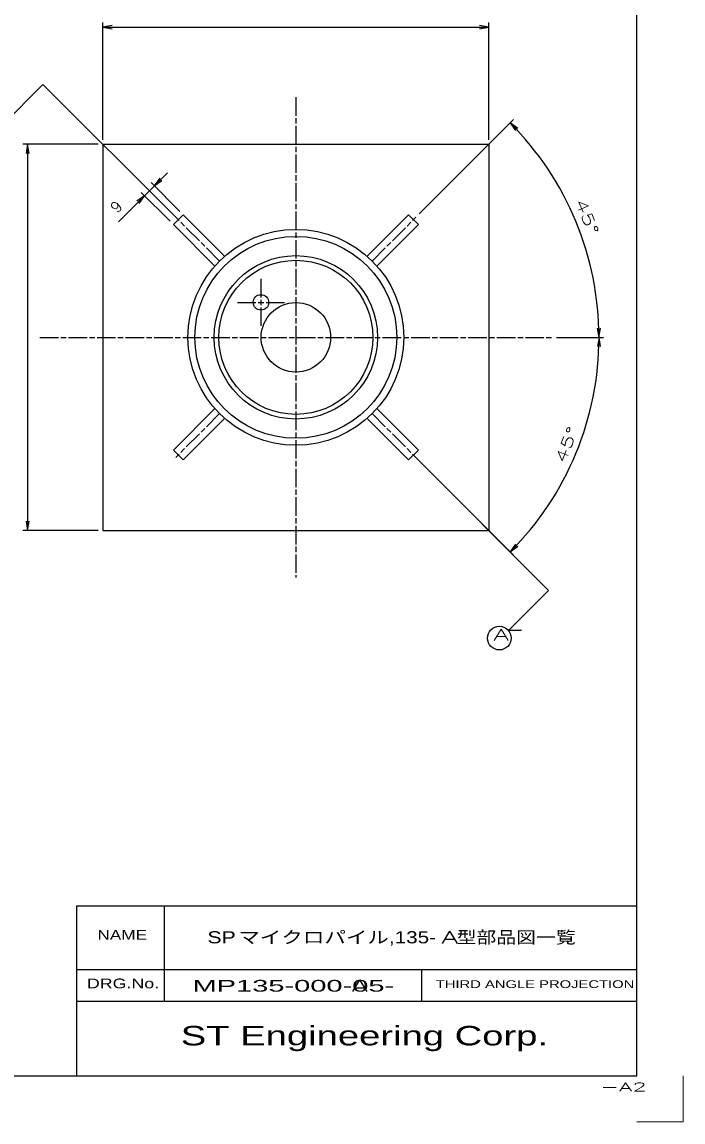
# Model space of a CAD drawing. Units: millimetres at full size, sheet at 1:1. Extents: x -1027 to 755, y 2526 to 3786.
# Drawn here: x 327 to 755, y 2526 to 3238 of the extents above; entities that cross this region are included whole.
import ezdxf
from ezdxf.enums import TextEntityAlignment as Align

# ---------------------------------------------------------------- set-up
doc = ezdxf.new("R2010")
doc.units = ezdxf.units.MM
doc.linetypes.add('CHAIN', pattern=[18.5, 12, -1.5, 3.5, -1.5])
for name, color, linetype, lineweight in [('1外形線', 7, 'Continuous', 25), ('7枠', 7, 'Continuous', 25), ('AM_VIEWS', 1, 'Continuous', 15), ('中心線', 1, 'CHAIN', 25), ('寸法線', 7, 'Continuous', 25)]:
    doc.layers.add(name, color=color, linetype=linetype, lineweight=lineweight)
doc.layers.add('6寸法線', color=7, linetype='Continuous')
doc.layers.add('FRAME 200', color=8, linetype='Continuous')
doc.styles.add('Arial', font='')
doc.styles.add('simplex.shx', font='')
doc.styles.add('ＭＳ Ｐゴシック', font='')
doc.styles.get('Arial').set_extended_font_data('Arial')
doc.styles.get('simplex.shx').set_extended_font_data('simplex.shx')
doc.styles.get('ＭＳ Ｐゴシック').set_extended_font_data('MS PGothic')

# ---------------------------------------------------------------- blocks, each defined once
blk = doc.blocks.new('open_arrow')
at = {"color": 0, "linetype": 'Continuous', "lineweight": -2}
blk.add_lwpolyline([(7.5, 1.25), (0, 0), (7.5, -1.25)], dxfattribs=at)

msp = doc.modelspace()

# ---------------------------------------------------------------- linework, layer by layer
at = {"layer": '1外形線'}
for p, q in [((379.378, 3158.937), (379.378, 2908.937)), ((379.378, 3158.937), (629.378, 3158.937)), ((629.378, 3158.937), (629.378, 2908.937)), ((425.001, 3106.949), (431.365, 3113.313)), ((458.235, 3086.443), (431.365, 3113.313)), ((550.52, 3086.443), (577.39, 3113.313)), ((577.39, 3113.313), (583.754, 3106.949)), ((451.871, 3080.079), (425.001, 3106.949)), ((556.884, 3080.079), (583.754, 3106.949)), ((451.871, 2987.795), (425.001, 2960.925)), ((556.884, 2987.795), (583.754, 2960.925)), ((458.235, 2981.431), (431.365, 2954.561)), ((550.52, 2981.431), (577.39, 2954.561)), ((425.001, 2960.925), (431.365, 2954.561)), ((577.39, 2954.561), (583.754, 2960.925)), ((379.378, 2908.937), (629.378, 2908.937))]:
    msp.add_line(p, q, dxfattribs=at)
for centre, radius in [((504.378, 3033.937), 69.9), ((504.378, 3033.937), 65.4), ((504.378, 3033.937), 52.9), ((504.378, 3033.937), 49.9), ((481.75, 3056.564), 5), ((504.378, 3033.937), 22.5)]:
    msp.add_circle(centre, radius, dxfattribs=at)
at = {"layer": '7枠'}
for p, q in [((725.191, 2555.803), (725.191, 3725.803)), ((362.178, 2665.883), (725.191, 2665.883)), ((362.178, 2665.883), (362.178, 2555.803)), ((419.111, 2665.883), (419.111, 2603.959)), ((362.178, 2624.601), (725.191, 2624.601)), ((585.778, 2624.601), (585.778, 2603.959)), ((362.178, 2603.959), (725.191, 2603.959)), ((-951.809, 2555.803), (725.191, 2555.803))]:
    msp.add_line(p, q, dxfattribs=at)
at = {"layer": 'AM_VIEWS'}
for p in [(755.191, 2555.803), (725.191, 2525.803)]:
    msp.add_line(p, (755.191, 2525.803), dxfattribs=at)
at = {"layer": '中心線'}
for p, q in [((504.378, 3189.382), (504.378, 2878.493)), ((454.951, 3083.364), (426.61, 3111.703)), ((553.804, 3083.364), (582.146, 3111.703)), ((481.75, 3071.78), (481.75, 3041.349)), ((466.535, 3056.564), (496.966, 3056.564)), ((338.583, 3033.937), (670.172, 3033.937)), ((454.951, 2984.51), (426.61, 2956.171)), ((553.804, 2984.51), (582.146, 2956.171))]:
    msp.add_line(p, q, dxfattribs=at)
at = {"layer": '寸法線'}
for p, q in [((379.378, 3161.937), (379.378, 3237.808)), ((379.378, 3234.808), (629.378, 3234.808)), ((629.378, 3161.937), (629.378, 3237.808)), ((584.267, 3113.824), (645.35, 3174.902)), ((376.378, 3158.937), (327.579, 3158.937)), ((330.579, 3158.937), (330.579, 2908.937)), ((421.16, 3140.489), (389.381, 3108.709)), ((422.88, 3109.071), (404.19, 3127.761)), ((429.244, 3115.435), (410.554, 3134.125)), ((673.172, 3033.937), (703.736, 3033.937)), ((673.172, 3033.937), (703.785, 3033.937)), ((584.267, 2954.05), (645.384, 2892.938)), ((376.378, 2908.937), (327.579, 2908.937))]:
    msp.add_line(p, q, dxfattribs=at)
at = {"layer": '寸法線', "color": 2}
for p, q in [((314.594, 3171.601), (340.517, 3197.669)), ((340.517, 3197.669), (426.61, 3111.703)), ((668.105, 2870.071), (582.141, 2956.167)), ((642.036, 2844.149), (668.105, 2870.071)), ((650.521, 2844.125), (642.036, 2844.149))]:
    msp.add_line(p, q, dxfattribs=at)
msp.add_circle((636.175, 2839.194), 7.675, dxfattribs=at)
at = {"layer": '寸法線'}
for radius, start, end in [(196.363, 0, 44.99773), (196.411, 315.00227, 0)]:
    msp.add_arc((504.374, 3033.937), radius, start, end, dxfattribs=at)

# ---------------------------------------------------------------- block references
at = {"layer": '寸法線', "xscale": 0.8, "yscale": 0.8}
msp.add_blockref('open_arrow', (379.378, 3234.808), dxfattribs=at)
for p, rotation in [((629.378, 3234.808), 180), ((643.229, 3172.781), 314.1), ((330.579, 3158.937), 270), ((412.675, 3132.004), 45), ((406.311, 3125.64), 225), ((700.736, 3033.937), 90.9), ((700.785, 3033.937), 269.1), ((330.579, 2908.937), 90), ((643.263, 2895.059), 45.9)]:
    msp.add_blockref('open_arrow', p, dxfattribs=dict(at, rotation=rotation))

# ---------------------------------------------------------------- texts
at = {"layer": '6寸法線', "style": 'simplex.shx', "width": 2}
msp.add_text('-A2', height=5.499, dxfattribs=at).set_placement((701.504, 2544.11), align=Align.BOTTOM_LEFT)
at = {"layer": '7枠', "style": 'ＭＳ Ｐゴシック'}
for s, height, width, p in [('NAME', 6.305, 1.35, (375.82, 2650.088)), ('DRG.No.', 6.305, 1.4, (368.976, 2618.681)), ('THIRD ANGLE PROJECTION', 5.044, 1.45, (595.012, 2617.581))]:
    msp.add_text(s, height=height, dxfattribs=dict(at, width=width)).set_placement(p, align=Align.TOP_LEFT)
at = {"layer": 'FRAME 200'}
for s, height, style, width, p in [('マイクロパイル,135-', 7.863, 'ＭＳ Ｐゴシック', 1.3, (467.08, 2639.14)), ('型部品図一覧', 7.863, 'ＭＳ Ｐゴシック', 1.2, (608.498, 2639.14)), ('SP', 7.863, 'Arial', 1.25, (447.094, 2639.14)), ('A', 7.863, 'simplex.shx', 1.8, (598.461, 2639.14)), ('MP135-000-05-', 7.566, 'ＭＳ Ｐゴシック', 1.9, (437.417, 2607.958)), ('A', 7.566, 'simplex.shx', 1.8, (540.39, 2607.958))]:
    msp.add_text(s, height=height, dxfattribs=dict(at, style=style, width=width)).set_placement(p, align=Align.BOTTOM_LEFT)
at = {"layer": 'FRAME 200', "style": 'ＭＳ Ｐゴシック', "width": 1.5}
msp.add_text('ST Engineering Corp.', height=12.61, dxfattribs=at).set_placement((429.799, 2588.022), align=Align.TOP_LEFT)
at = {"layer": '寸法線', "style": 'simplex.shx'}
msp.add_text('9', height=7.038, rotation=45, dxfattribs=at).set_placement((388.088, 3118.447), align=Align.MIDDLE_CENTER)
at = {"layer": '寸法線', "style": 'simplex.shx', "width": 1.55}
for rotation, p in [(292.499, (692.997, 3112.063)), (68.386, (679.723, 2964.461))]:
    msp.add_text('45°', height=7.038, rotation=rotation, dxfattribs=at).set_placement(p, align=Align.MIDDLE_CENTER)
at = {"layer": '寸法線', "color": 2, "style": 'simplex.shx', "width": 1.8}
msp.add_text('A', height=7.331, dxfattribs=at).set_placement((632.249, 2845.031), align=Align.TOP_LEFT)

doc.saveas('drawing.dxf')
